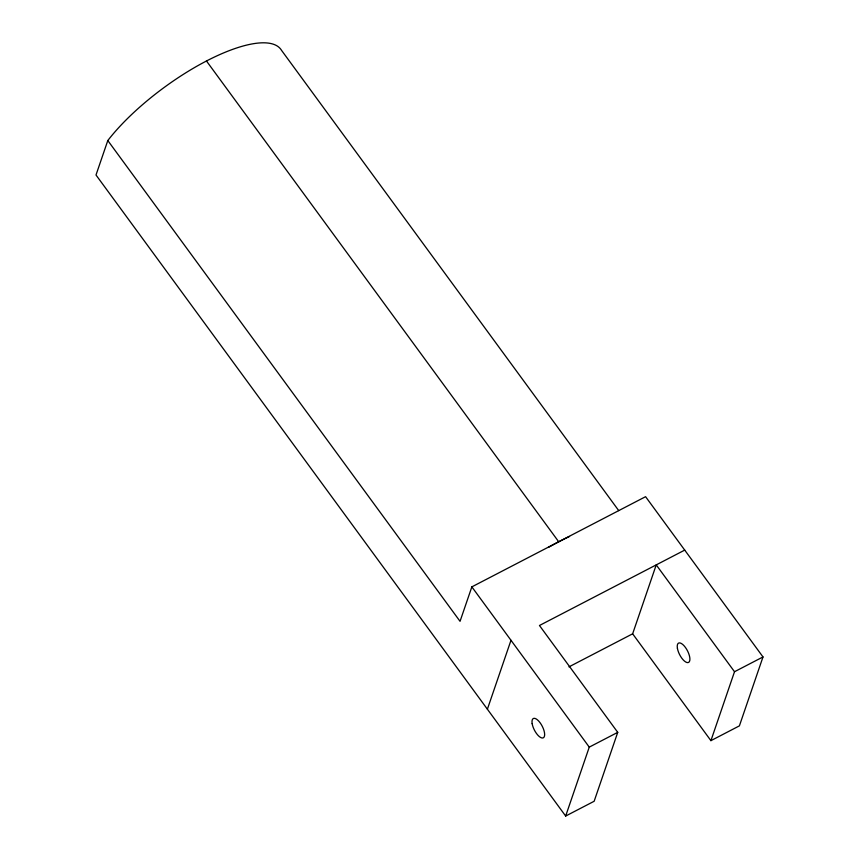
<?xml version="1.0" encoding="UTF-8"?>
<svg xmlns="http://www.w3.org/2000/svg" width="859" height="859" viewBox="0 0 859 859"><rect width="100%" height="100%" fill="white"/><g stroke="black" fill="none" stroke-linecap="round" stroke-linejoin="round"><path stroke-width="1.29" d="M618.738 510.622L281.537 50.359A116.577 38.279 -36.2 0 0 206.471 60.989A116.577 38.279 -36.2 0 0 107.805 140.543L96.004 175L565.662 816.05L594.149 801.264L617.739 732.351L539.463 625.502L684.72 550.104M710.919 740.651L734.509 671.727L656.233 564.889L632.643 633.813L710.919 740.651L739.395 725.866L762.996 656.952L645.581 496.685L471.849 586.869L460.048 621.325L107.805 140.543M487.386 709.212L510.987 640.288M565.662 816.05L589.263 747.126L617.739 732.351M568.948 666.874L632.643 633.813M734.509 671.727L762.996 656.952M206.471 60.989L558.715 541.782M471.849 586.869L589.263 747.126M548.31 547.462A116.577 38.279 -36.2 0 1 569.56 536.467M677.407 648.266A10.866 4.37 62.6 0 0 687.919 662.611A10.866 4.37 62.6 0 0 685.407 647.428A10.866 4.37 62.6 0 0 677.407 648.266M532.161 723.665A10.866 4.37 62.6 0 0 542.663 738.01A10.866 4.37 62.6 0 0 540.15 722.827A10.866 4.37 62.6 0 0 532.161 723.665"/></g></svg>
